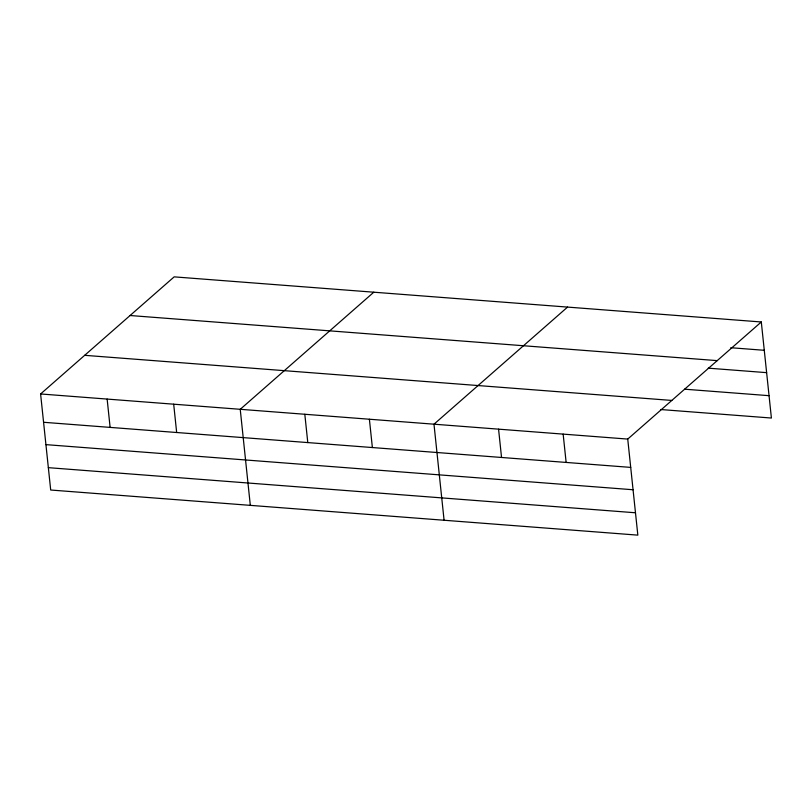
<?xml version="1.0" encoding="UTF-8"?>
<svg xmlns="http://www.w3.org/2000/svg" width="812" height="812" viewBox="0 0 812 812"><rect width="100%" height="100%" fill="white"/><g stroke="black" fill="none" stroke-linecap="round" stroke-linejoin="round"><path stroke-width="1.22" d="M761.301 321.978L627.737 439.079L637.836 535.138L50.699 490.022L40.6 393.962L174.164 276.862L761.301 321.978L771.4 418.038L660.856 409.542M373.794 292.208L240.23 409.309L250.319 505.358M567.547 307.098L433.984 424.199L444.083 520.248M730.749 347.719L764.285 350.297M130.082 315.513L717.229 360.629M708.257 368.161L766.629 372.647M684.597 389.192L769.055 395.677M84.671 355.321L671.818 400.438M40.6 393.962L627.737 439.079M43.574 422.281L630.721 467.397M45.929 444.631L633.066 489.748M48.344 467.661L635.491 512.778M563.152 434.126L566.137 462.434M498.568 429.162L501.542 457.471M369.399 419.236L372.373 447.544M304.815 414.272L307.789 442.581M173.687 404.193L176.661 432.502M107.143 399.078L110.117 427.396"/></g></svg>
